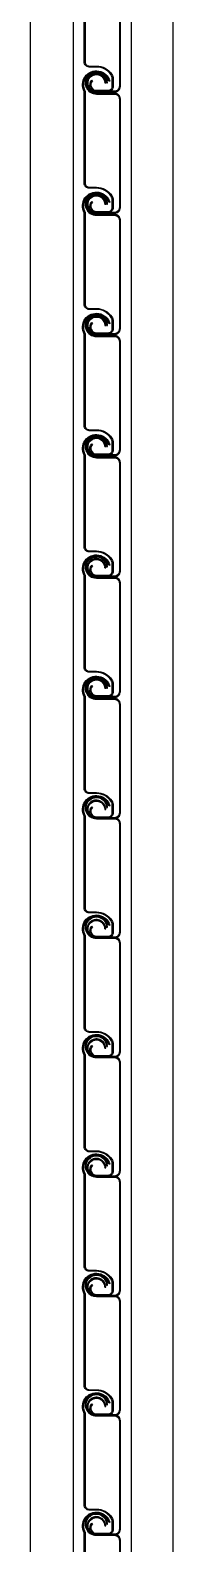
# Model space of a CAD drawing. Header units: millimetres. Extents: x 19868 to 801382, y -4805 to 85279.
# Drawn here: x 579850 to 579936, y 37731 to 38643 of the extents above; entities that cross this region are included whole.
import ezdxf

# ---------------------------------------------------------------- set-up
doc = ezdxf.new("R2010")
doc.units = ezdxf.units.MM
doc.header["$LTSCALE"] = 250
doc.layers.add('A-ETC-8', color=8, linetype='Continuous')

# ---------------------------------------------------------------- blocks, each defined once
blk = doc.blocks.new('C9fc9bb7c')
h = blk.add_hatch()
h.set_pattern_fill('ANSI31', color=256, scale=1.161, angle=-90, style=0)
h.set_pattern_definition([(315, (-1584085.85751, 210425.95102), (0.10261887162, 0.10261887162), [])])
h.paths.add_polyline_path([(710.8, 3581.2), (710.8, 3638.49), (710.8, 3645.63, 0.414214), (707.75, 3648.68), (696.9, 3648.68), (696.9, 3649.27), (707.75, 3649.27, -0.414214), (711.39, 3645.63), (711.39, 3638.49), (711.39, 3581.2)])
h.paths.add_polyline_path([(690.2, 3655.31), (690.79, 3655.31, 0.272094), (693.98, 3650.01), (692.9, 3650.01, -0.234313)])
h.paths.add_polyline_path([(690.2, 3655.31, -0.416993), (696.9, 3662.07), (696.9, 3661.48, 0.41726), (690.79, 3655.31)])
h.paths.add_polyline_path([(696.9, 3661.48), (696.9, 3662.07, -0.414214), (703.59, 3655.38), (703.01, 3655.38, 0.414214)])
h.paths.add_polyline_path([(692.9, 3650.01), (693.98, 3650.01, 0.125086), (696.9, 3649.27), (696.9, 3648.68, -0.161553)])
h.paths.add_polyline_path([(707.75, 3576.7), (696.9, 3576.7), (696.9, 3577.29), (704.06, 3577.29), (707.75, 3577.29, 0.414214), (710.8, 3580.35), (710.8, 3581.2), (711.39, 3581.2), (711.39, 3580.35, -0.414214)])
h.paths.add_polyline_path([(696.9, 3587.36), (696.9, 3587.94, -0.414214), (702.52, 3582.32), (701.93, 3582.32, 0.414214)])
h.paths.add_polyline_path([(691.39, 3581.2, -0.474498), (696.9, 3587.94), (696.9, 3587.36, 0.481821), (691.99, 3581.2)])
h.paths.add_polyline_path([(691.39, 3581.2), (691.99, 3581.2, 0.349691), (696.9, 3577.29), (696.9, 3576.7, -0.356394)])
h = blk.add_hatch()
h.set_pattern_fill('ANSI31', color=256, scale=1.161, angle=-90, style=0)
h.set_pattern_definition([(315, (-1584085.85751, 210352.88852), (0.10261887162, 0.10261887162), [])])
h.paths.add_polyline_path([(710.8, 3508.14), (710.8, 3565.42), (710.8, 3572.56, 0.414214), (707.75, 3575.62), (696.9, 3575.62), (696.9, 3576.2), (707.75, 3576.2, -0.414214), (711.39, 3572.56), (711.39, 3565.42), (711.39, 3508.14)])
h.paths.add_polyline_path([(690.2, 3582.25), (690.79, 3582.25, 0.272094), (693.98, 3576.95), (692.9, 3576.95, -0.234313)])
h.paths.add_polyline_path([(690.2, 3582.25, -0.416993), (696.9, 3589.01), (696.9, 3588.42, 0.41726), (690.79, 3582.25)])
h.paths.add_polyline_path([(696.9, 3588.42), (696.9, 3589.01, -0.414214), (703.59, 3582.31), (703.01, 3582.31, 0.414214)])
h.paths.add_polyline_path([(692.9, 3576.95), (693.98, 3576.95, 0.125086), (696.9, 3576.2), (696.9, 3575.62, -0.161553)])
h.paths.add_polyline_path([(707.75, 3503.64), (696.9, 3503.64), (696.9, 3504.23), (704.06, 3504.23), (707.75, 3504.23, 0.414214), (710.8, 3507.28), (710.8, 3508.14), (711.39, 3508.14), (711.39, 3507.28, -0.414214)])
h.paths.add_polyline_path([(696.9, 3514.3), (696.9, 3514.88, -0.414214), (702.52, 3509.26), (701.93, 3509.26, 0.414214)])
h.paths.add_polyline_path([(691.39, 3508.14, -0.474498), (696.9, 3514.88), (696.9, 3514.3, 0.481821), (691.99, 3508.14)])
h.paths.add_polyline_path([(691.39, 3508.14), (691.99, 3508.14, 0.349691), (696.9, 3504.23), (696.9, 3503.64, -0.356394)])
h = blk.add_hatch()
h.set_pattern_fill('ANSI31', color=256, scale=1.161, angle=-90, style=0)
h.set_pattern_definition([(315, (-1584085.85751, 210279.82602), (0.10261887162, 0.10261887162), [])])
h.paths.add_polyline_path([(710.8, 3435.08), (710.8, 3492.36), (710.8, 3499.5, 0.414214), (707.75, 3502.56), (696.9, 3502.56), (696.9, 3503.14), (707.75, 3503.14, -0.414214), (711.39, 3499.5), (711.39, 3492.36), (711.39, 3435.08)])
h.paths.add_polyline_path([(690.2, 3509.19), (690.79, 3509.19, 0.272094), (693.98, 3503.88), (692.9, 3503.88, -0.234313)])
h.paths.add_polyline_path([(690.2, 3509.19, -0.416993), (696.9, 3515.95), (696.9, 3515.36, 0.41726), (690.79, 3509.19)])
h.paths.add_polyline_path([(696.9, 3515.36), (696.9, 3515.95, -0.414214), (703.59, 3509.25), (703.01, 3509.25, 0.414214)])
h.paths.add_polyline_path([(692.9, 3503.88), (693.98, 3503.88, 0.125086), (696.9, 3503.14), (696.9, 3502.56, -0.161553)])
h.paths.add_polyline_path([(707.75, 3430.58), (696.9, 3430.58), (696.9, 3431.17), (704.06, 3431.17), (707.75, 3431.17, 0.414214), (710.8, 3434.22), (710.8, 3435.08), (711.39, 3435.08), (711.39, 3434.22, -0.414214)])
h.paths.add_polyline_path([(696.9, 3441.23), (696.9, 3441.82, -0.414214), (702.52, 3436.2), (701.93, 3436.2, 0.414214)])
h.paths.add_polyline_path([(691.39, 3435.08, -0.474498), (696.9, 3441.82), (696.9, 3441.23, 0.481821), (691.99, 3435.08)])
h.paths.add_polyline_path([(691.39, 3435.08), (691.99, 3435.08, 0.349691), (696.9, 3431.17), (696.9, 3430.58, -0.356394)])
h = blk.add_hatch()
h.set_pattern_fill('ANSI31', color=256, scale=1.161, angle=-90, style=0)
h.set_pattern_definition([(315, (-1584085.85751, 210206.76352), (0.10261887162, 0.10261887162), [])])
h.paths.add_polyline_path([(710.8, 3362.01), (710.8, 3419.3), (710.8, 3426.44, 0.414214), (707.75, 3429.49), (696.9, 3429.49), (696.9, 3430.08), (707.75, 3430.08, -0.414214), (711.39, 3426.44), (711.39, 3419.3), (711.39, 3362.01)])
h.paths.add_polyline_path([(690.2, 3436.12), (690.79, 3436.12, 0.272094), (693.98, 3430.82), (692.9, 3430.82, -0.234313)])
h.paths.add_polyline_path([(690.2, 3436.12, -0.416993), (696.9, 3442.88), (696.9, 3442.3, 0.41726), (690.79, 3436.12)])
h.paths.add_polyline_path([(696.9, 3442.3), (696.9, 3442.88, -0.414214), (703.59, 3436.19), (703.01, 3436.19, 0.414214)])
h.paths.add_polyline_path([(692.9, 3430.82), (693.98, 3430.82, 0.125086), (696.9, 3430.08), (696.9, 3429.49, -0.161553)])
h.paths.add_polyline_path([(707.75, 3357.52), (696.9, 3357.52), (696.9, 3358.1), (704.06, 3358.1), (707.75, 3358.1, 0.414214), (710.8, 3361.16), (710.8, 3362.01), (711.39, 3362.01), (711.39, 3361.16, -0.414214)])
h.paths.add_polyline_path([(696.9, 3368.17), (696.9, 3368.76, -0.414214), (702.52, 3363.14), (701.93, 3363.14, 0.414214)])
h.paths.add_polyline_path([(691.39, 3362.01, -0.474498), (696.9, 3368.76), (696.9, 3368.17, 0.481821), (691.99, 3362.01)])
h.paths.add_polyline_path([(691.39, 3362.01), (691.99, 3362.01, 0.349691), (696.9, 3358.1), (696.9, 3357.52, -0.356394)])
h = blk.add_hatch()
h.set_pattern_fill('ANSI31', color=256, scale=1.161, angle=-90, style=0)
h.set_pattern_definition([(315, (-1584085.85751, 210133.70102), (0.10261887162, 0.10261887162), [])])
h.paths.add_polyline_path([(710.8, 3288.95), (710.8, 3346.24), (710.8, 3353.38, 0.414214), (707.75, 3356.43), (696.9, 3356.43), (696.9, 3357.02), (707.75, 3357.02, -0.414214), (711.39, 3353.38), (711.39, 3346.24), (711.39, 3288.95)])
h.paths.add_polyline_path([(690.2, 3363.06), (690.79, 3363.06, 0.272094), (693.98, 3357.76), (692.9, 3357.76, -0.234313)])
h.paths.add_polyline_path([(690.2, 3363.06, -0.416993), (696.9, 3369.82), (696.9, 3369.23, 0.41726), (690.79, 3363.06)])
h.paths.add_polyline_path([(696.9, 3369.23), (696.9, 3369.82, -0.414214), (703.59, 3363.13), (703.01, 3363.13, 0.414214)])
h.paths.add_polyline_path([(692.9, 3357.76), (693.98, 3357.76, 0.125086), (696.9, 3357.02), (696.9, 3356.43, -0.161553)])
h.paths.add_polyline_path([(707.75, 3284.45), (696.9, 3284.45), (696.9, 3285.04), (704.06, 3285.04), (707.75, 3285.04, 0.414214), (710.8, 3288.1), (710.8, 3288.95), (711.39, 3288.95), (711.39, 3288.1, -0.414214)])
h.paths.add_polyline_path([(696.9, 3295.11), (696.9, 3295.69, -0.414214), (702.52, 3290.07), (701.93, 3290.07, 0.414214)])
h.paths.add_polyline_path([(691.39, 3288.95, -0.474498), (696.9, 3295.69), (696.9, 3295.11, 0.481821), (691.99, 3288.95)])
h.paths.add_polyline_path([(691.39, 3288.95), (691.99, 3288.95, 0.349691), (696.9, 3285.04), (696.9, 3284.45, -0.356394)])
h = blk.add_hatch()
h.set_pattern_fill('ANSI31', color=256, scale=1.161, angle=-90, style=0)
h.set_pattern_definition([(315, (-1584085.85751, 210061.13852), (0.10261887162, 0.10261887162), [])])
h.paths.add_polyline_path([(710.8, 3216.39), (710.8, 3273.67), (710.8, 3280.81, 0.414214), (707.75, 3283.87), (696.9, 3283.87), (696.9, 3284.45), (707.75, 3284.45, -0.414214), (711.39, 3280.81), (711.39, 3273.67), (711.39, 3216.39)])
h.paths.add_polyline_path([(690.2, 3290.5), (690.79, 3290.5, 0.272094), (693.98, 3285.2), (692.9, 3285.2, -0.234313)])
h.paths.add_polyline_path([(690.2, 3290.5, -0.416993), (696.9, 3297.26), (696.9, 3296.67, 0.41726), (690.79, 3290.5)])
h.paths.add_polyline_path([(696.9, 3296.67), (696.9, 3297.26, -0.414214), (703.59, 3290.56), (703.01, 3290.56, 0.414214)])
h.paths.add_polyline_path([(692.9, 3285.2), (693.98, 3285.2, 0.125086), (696.9, 3284.45), (696.9, 3283.87, -0.161553)])
h.paths.add_polyline_path([(707.75, 3211.89), (696.9, 3211.89), (696.9, 3212.48), (704.06, 3212.48), (707.75, 3212.48, 0.414214), (710.8, 3215.53), (710.8, 3216.39), (711.39, 3216.39), (711.39, 3215.53, -0.414214)])
h.paths.add_polyline_path([(696.9, 3222.55), (696.9, 3223.13, -0.414214), (702.52, 3217.51), (701.93, 3217.51, 0.414214)])
h.paths.add_polyline_path([(691.39, 3216.39, -0.474498), (696.9, 3223.13), (696.9, 3222.55, 0.481821), (691.99, 3216.39)])
h.paths.add_polyline_path([(691.39, 3216.39), (691.99, 3216.39, 0.349691), (696.9, 3212.48), (696.9, 3211.89, -0.356394)])
h = blk.add_hatch()
h.set_pattern_fill('ANSI31', color=256, scale=1.161, angle=-90, style=0)
h.set_pattern_definition([(315, (-1584085.85751, 209988.07602), (0.10261887162, 0.10261887162), [])])
h.paths.add_polyline_path([(710.8, 3143.33), (710.8, 3200.61), (710.8, 3207.75, 0.414214), (707.75, 3210.81), (696.9, 3210.81), (696.9, 3211.39), (707.75, 3211.39, -0.414214), (711.39, 3207.75), (711.39, 3200.61), (711.39, 3143.33)])
h.paths.add_polyline_path([(690.2, 3217.44), (690.79, 3217.44, 0.272094), (693.98, 3212.13), (692.9, 3212.13, -0.234313)])
h.paths.add_polyline_path([(690.2, 3217.44, -0.416993), (696.9, 3224.2), (696.9, 3223.61, 0.41726), (690.79, 3217.44)])
h.paths.add_polyline_path([(696.9, 3223.61), (696.9, 3224.2, -0.414214), (703.59, 3217.5), (703.01, 3217.5, 0.414214)])
h.paths.add_polyline_path([(692.9, 3212.13), (693.98, 3212.13, 0.125086), (696.9, 3211.39), (696.9, 3210.81, -0.161553)])
h.paths.add_polyline_path([(707.75, 3138.83), (696.9, 3138.83), (696.9, 3139.42), (704.06, 3139.42), (707.75, 3139.42, 0.414214), (710.8, 3142.47), (710.8, 3143.33), (711.39, 3143.33), (711.39, 3142.47, -0.414214)])
h.paths.add_polyline_path([(696.9, 3149.48), (696.9, 3150.07, -0.414214), (702.52, 3144.45), (701.93, 3144.45, 0.414214)])
h.paths.add_polyline_path([(691.39, 3143.33, -0.474498), (696.9, 3150.07), (696.9, 3149.48, 0.481821), (691.99, 3143.33)])
h.paths.add_polyline_path([(691.39, 3143.33), (691.99, 3143.33, 0.349691), (696.9, 3139.42), (696.9, 3138.83, -0.356394)])
h = blk.add_hatch()
h.set_pattern_fill('ANSI31', color=256, scale=1.161, angle=-90, style=0)
h.set_pattern_definition([(315, (-1584085.85751, 209916.09995), (0.10261887162, 0.10261887162), [])])
h.paths.add_polyline_path([(710.8, 3071.35), (710.8, 3128.64), (710.8, 3135.78, 0.414214), (707.75, 3138.83), (696.9, 3138.83), (696.9, 3139.42), (707.75, 3139.42, -0.414214), (711.39, 3135.78), (711.39, 3128.64), (711.39, 3071.35)])
h.paths.add_polyline_path([(690.2, 3145.46), (690.79, 3145.46, 0.272094), (693.98, 3140.16), (692.9, 3140.16, -0.234313)])
h.paths.add_polyline_path([(690.2, 3145.46, -0.416993), (696.9, 3152.22), (696.9, 3151.63, 0.41726), (690.79, 3145.46)])
h.paths.add_polyline_path([(696.9, 3151.63), (696.9, 3152.22, -0.414214), (703.59, 3145.52), (703.01, 3145.52, 0.414214)])
h.paths.add_polyline_path([(692.9, 3140.16), (693.98, 3140.16, 0.125086), (696.9, 3139.42), (696.9, 3138.83, -0.161553)])
h.paths.add_polyline_path([(707.75, 3066.85), (696.9, 3066.85), (696.9, 3067.44), (704.06, 3067.44), (707.75, 3067.44, 0.414214), (710.8, 3070.49), (710.8, 3071.35), (711.39, 3071.35), (711.39, 3070.49, -0.414214)])
h.paths.add_polyline_path([(696.9, 3077.51), (696.9, 3078.09, -0.414214), (702.52, 3072.47), (701.93, 3072.47, 0.414214)])
h.paths.add_polyline_path([(691.39, 3071.35, -0.474498), (696.9, 3078.09), (696.9, 3077.51, 0.481821), (691.99, 3071.35)])
h.paths.add_polyline_path([(691.39, 3071.35), (691.99, 3071.35, 0.349691), (696.9, 3067.44), (696.9, 3066.85, -0.356394)])
h = blk.add_hatch()
h.set_pattern_fill('ANSI31', color=256, scale=1.161, angle=-90, style=0)
h.set_pattern_definition([(315, (-1584085.85751, 209844.12388), (0.10261887162, 0.10261887162), [])])
h.paths.add_polyline_path([(710.8, 2999.37), (710.8, 3056.66), (710.8, 3063.8, 0.414214), (707.75, 3066.85), (696.9, 3066.85), (696.9, 3067.44), (707.75, 3067.44, -0.414214), (711.39, 3063.8), (711.39, 3056.66), (711.39, 2999.37)])
h.paths.add_polyline_path([(690.2, 3073.49), (690.79, 3073.49, 0.272094), (693.98, 3068.18), (692.9, 3068.18, -0.234313)])
h.paths.add_polyline_path([(690.2, 3073.49, -0.416993), (696.9, 3080.24), (696.9, 3079.66, 0.41726), (690.79, 3073.49)])
h.paths.add_polyline_path([(696.9, 3079.66), (696.9, 3080.24, -0.414214), (703.59, 3073.55), (703.01, 3073.55, 0.414214)])
h.paths.add_polyline_path([(692.9, 3068.18), (693.98, 3068.18, 0.125086), (696.9, 3067.44), (696.9, 3066.85, -0.161553)])
h.paths.add_polyline_path([(707.75, 2994.88), (696.9, 2994.88), (696.9, 2995.46), (704.06, 2995.46), (707.75, 2995.46, 0.414214), (710.8, 2998.52), (710.8, 2999.37), (711.39, 2999.37), (711.39, 2998.52, -0.414214)])
h.paths.add_polyline_path([(696.9, 3005.53), (696.9, 3006.12, -0.414214), (702.52, 3000.5), (701.93, 3000.5, 0.414214)])
h.paths.add_polyline_path([(691.39, 2999.37, -0.474498), (696.9, 3006.12), (696.9, 3005.53, 0.481821), (691.99, 2999.37)])
h.paths.add_polyline_path([(691.39, 2999.37), (691.99, 2999.37, 0.349691), (696.9, 2995.46), (696.9, 2994.88, -0.356394)])
h = blk.add_hatch()
h.set_pattern_fill('ANSI31', color=256, scale=1.161, angle=-90, style=0)
h.set_pattern_definition([(315, (-1584085.85751, 209772.14781), (0.10261887162, 0.10261887162), [])])
h.paths.add_polyline_path([(710.8, 2927.4), (710.8, 2984.68), (710.8, 2991.82, 0.414214), (707.75, 2994.88), (696.9, 2994.88), (696.9, 2995.46), (707.75, 2995.46, -0.414214), (711.39, 2991.82), (711.39, 2984.68), (711.39, 2927.4)])
h.paths.add_polyline_path([(690.2, 3001.51), (690.79, 3001.51, 0.272094), (693.98, 2996.21), (692.9, 2996.21, -0.234313)])
h.paths.add_polyline_path([(690.2, 3001.51, -0.416993), (696.9, 3008.27), (696.9, 3007.68, 0.41726), (690.79, 3001.51)])
h.paths.add_polyline_path([(696.9, 3007.68), (696.9, 3008.27, -0.414214), (703.59, 3001.57), (703.01, 3001.57, 0.414214)])
h.paths.add_polyline_path([(692.9, 2996.21), (693.98, 2996.21, 0.125086), (696.9, 2995.46), (696.9, 2994.88, -0.161553)])
h.paths.add_polyline_path([(707.75, 2922.9), (696.9, 2922.9), (696.9, 2923.49), (704.06, 2923.49), (707.75, 2923.49, 0.414214), (710.8, 2926.54), (710.8, 2927.4), (711.39, 2927.4), (711.39, 2926.54, -0.414214)])
h.paths.add_polyline_path([(696.9, 2933.55), (696.9, 2934.14, -0.414214), (702.52, 2928.52), (701.93, 2928.52, 0.414214)])
h.paths.add_polyline_path([(691.39, 2927.4, -0.474498), (696.9, 2934.14), (696.9, 2933.55, 0.481821), (691.99, 2927.4)])
h.paths.add_polyline_path([(691.39, 2927.4), (691.99, 2927.4, 0.349691), (696.9, 2923.49), (696.9, 2922.9, -0.356394)])
h = blk.add_hatch()
h.set_pattern_fill('ANSI31', color=256, scale=1.161, angle=-90, style=0)
h.set_pattern_definition([(315, (-1584085.85751, 209700.17174), (0.10261887162, 0.10261887162), [])])
h.paths.add_polyline_path([(710.8, 2855.42), (710.8, 2912.71), (710.8, 2919.85, 0.414214), (707.75, 2922.9), (696.9, 2922.9), (696.9, 2923.49), (707.75, 2923.49, -0.414214), (711.39, 2919.85), (711.39, 2912.71), (711.39, 2855.42)])
h.paths.add_polyline_path([(690.2, 2929.53), (690.79, 2929.53, 0.272094), (693.98, 2924.23), (692.9, 2924.23, -0.234313)])
h.paths.add_polyline_path([(690.2, 2929.53, -0.416993), (696.9, 2936.29), (696.9, 2935.7, 0.41726), (690.79, 2929.53)])
h.paths.add_polyline_path([(696.9, 2935.7), (696.9, 2936.29, -0.414214), (703.59, 2929.6), (703.01, 2929.6, 0.414214)])
h.paths.add_polyline_path([(692.9, 2924.23), (693.98, 2924.23, 0.125086), (696.9, 2923.49), (696.9, 2922.9, -0.161553)])
h.paths.add_polyline_path([(707.75, 2850.93), (696.9, 2850.93), (696.9, 2851.51), (704.06, 2851.51), (707.75, 2851.51, 0.414214), (710.8, 2854.57), (710.8, 2855.42), (711.39, 2855.42), (711.39, 2854.57, -0.414214)])
h.paths.add_polyline_path([(696.9, 2861.58), (696.9, 2862.17, -0.414214), (702.52, 2856.55), (701.93, 2856.55, 0.414214)])
h.paths.add_polyline_path([(691.39, 2855.42, -0.474498), (696.9, 2862.17), (696.9, 2861.58, 0.481821), (691.99, 2855.42)])
h.paths.add_polyline_path([(691.39, 2855.42), (691.99, 2855.42, 0.349691), (696.9, 2851.51), (696.9, 2850.93, -0.356394)])
h = blk.add_hatch()
h.set_pattern_fill('ANSI31', color=256, scale=1.161, angle=-90, style=0)
h.set_pattern_definition([(315, (-1584085.85751, 209628.19567), (0.10261887162, 0.10261887162), [])])
h.paths.add_polyline_path([(710.8, 2783.45), (710.8, 2840.73), (710.8, 2847.87, 0.414214), (707.75, 2850.93), (696.9, 2850.93), (696.9, 2851.51), (707.75, 2851.51, -0.414214), (711.39, 2847.87), (711.39, 2840.73), (711.39, 2783.45)])
h.paths.add_polyline_path([(690.2, 2857.56), (690.79, 2857.56, 0.272094), (693.98, 2852.25), (692.9, 2852.25, -0.234313)])
h.paths.add_polyline_path([(690.2, 2857.56, -0.416993), (696.9, 2864.32), (696.9, 2863.73, 0.41726), (690.79, 2857.56)])
h.paths.add_polyline_path([(696.9, 2863.73), (696.9, 2864.32, -0.414214), (703.59, 2857.62), (703.01, 2857.62, 0.414214)])
h.paths.add_polyline_path([(692.9, 2852.25), (693.98, 2852.25, 0.125086), (696.9, 2851.51), (696.9, 2850.93, -0.161553)])
h.paths.add_polyline_path([(707.75, 2778.95), (696.9, 2778.95), (696.9, 2779.54), (704.06, 2779.54), (707.75, 2779.54, 0.414214), (710.8, 2782.59), (710.8, 2783.45), (711.39, 2783.45), (711.39, 2782.59, -0.414214)])
h.paths.add_polyline_path([(696.9, 2789.6), (696.9, 2790.19, -0.414214), (702.52, 2784.57), (701.93, 2784.57, 0.414214)])
h.paths.add_polyline_path([(691.39, 2783.45, -0.474498), (696.9, 2790.19), (696.9, 2789.6, 0.481821), (691.99, 2783.45)])
h.paths.add_polyline_path([(691.39, 2783.45), (691.99, 2783.45, 0.349691), (696.9, 2779.54), (696.9, 2778.95, -0.356394)])
h = blk.add_hatch()
h.set_pattern_fill('ANSI31', color=256, scale=1.161, angle=-90, style=0)
h.set_pattern_definition([(315, (-1584085.85751, 209556.2196), (0.10261887162, 0.10261887162), [])])
h.paths.add_polyline_path([(710.8, 2711.47), (710.8, 2768.76), (710.8, 2775.89, 0.414214), (707.75, 2778.95), (696.9, 2778.95), (696.9, 2779.54), (707.75, 2779.54, -0.414214), (711.39, 2775.89), (711.39, 2768.76), (711.39, 2711.47)])
h.paths.add_polyline_path([(690.2, 2785.58), (690.79, 2785.58, 0.272094), (693.98, 2780.28), (692.9, 2780.28, -0.234313)])
h.paths.add_polyline_path([(690.2, 2785.58, -0.416993), (696.9, 2792.34), (696.9, 2791.75, 0.41726), (690.79, 2785.58)])
h.paths.add_polyline_path([(696.9, 2791.75), (696.9, 2792.34, -0.414214), (703.59, 2785.64), (703.01, 2785.64, 0.414214)])
h.paths.add_polyline_path([(692.9, 2780.28), (693.98, 2780.28, 0.125086), (696.9, 2779.54), (696.9, 2778.95, -0.161553)])
h.paths.add_polyline_path([(707.75, 2706.97), (696.9, 2706.97), (696.9, 2707.56), (704.06, 2707.56), (707.75, 2707.56, 0.414214), (710.8, 2710.61), (710.8, 2711.47), (711.39, 2711.47), (711.39, 2710.61, -0.414214)])
h.paths.add_polyline_path([(696.9, 2717.63), (696.9, 2718.21, -0.414214), (702.52, 2712.59), (701.93, 2712.59, 0.414214)])
h.paths.add_polyline_path([(691.39, 2711.47, -0.474498), (696.9, 2718.21), (696.9, 2717.63, 0.481821), (691.99, 2711.47)])
h.paths.add_polyline_path([(691.39, 2711.47), (691.99, 2711.47, 0.349691), (696.9, 2707.56), (696.9, 2706.97, -0.356394)])
h = blk.add_hatch()
h.set_pattern_fill('ANSI31', color=256, scale=1.161, angle=-90, style=0)
h.set_pattern_definition([(315, (-1584085.85751, 209484.24353), (0.10261887162, 0.10261887162), [])])
h.paths.add_polyline_path([(710.8, 2639.49), (710.8, 2696.78), (710.8, 2703.92, 0.414214), (707.75, 2706.97), (696.9, 2706.97), (696.9, 2707.56), (707.75, 2707.56, -0.414214), (711.39, 2703.92), (711.39, 2696.78), (711.39, 2639.49)])
h.paths.add_polyline_path([(690.2, 2713.6), (690.79, 2713.6, 0.272094), (693.98, 2708.3), (692.9, 2708.3, -0.234313)])
h.paths.add_polyline_path([(690.2, 2713.6, -0.416993), (696.9, 2720.36), (696.9, 2719.78, 0.41726), (690.79, 2713.6)])
h.paths.add_polyline_path([(696.9, 2719.78), (696.9, 2720.36, -0.414214), (703.59, 2713.67), (703.01, 2713.67, 0.414214)])
h.paths.add_polyline_path([(692.9, 2708.3), (693.98, 2708.3, 0.125086), (696.9, 2707.56), (696.9, 2706.97, -0.161553)])
h.paths.add_polyline_path([(707.75, 2635), (696.9, 2635), (696.9, 2635.58), (704.06, 2635.58), (707.75, 2635.58, 0.414214), (710.8, 2638.64), (710.8, 2639.49), (711.39, 2639.49), (711.39, 2638.64, -0.414214)])
h.paths.add_polyline_path([(696.9, 2645.65), (696.9, 2646.24, -0.414214), (702.52, 2640.62), (701.93, 2640.62, 0.414214)])
h.paths.add_polyline_path([(691.39, 2639.49, -0.474498), (696.9, 2646.24), (696.9, 2645.65, 0.481821), (691.99, 2639.49)])
h.paths.add_polyline_path([(691.39, 2639.49), (691.99, 2639.49, 0.349691), (696.9, 2635.58), (696.9, 2635, -0.356394)])
for p, q in [((657, 6080.32), (657, 0)), ((683, 6083.07), (683, 0)), ((718, 6083.07), (718, 0)), ((743, 6080.32), (743, 0)), ((696.9, 3576.2), (696.9, 3576.7)), ((696.9, 3503.14), (696.9, 3503.64)), ((696.9, 3430.08), (696.9, 3430.58)), ((696.9, 3357.02), (696.9, 3357.52)), ((696.9, 3284.45), (696.9, 3284.95)), ((696.9, 3284.95), (704.27, 3284.95)), ((696.9, 3211.39), (696.9, 3211.89)), ((696.9, 3139.42), (696.9, 3139.92)), ((696.9, 3139.92), (704.27, 3139.92)), ((696.9, 3067.44), (696.9, 3067.94)), ((696.9, 3067.94), (704.27, 3067.94)), ((696.9, 2995.46), (696.9, 2995.96)), ((696.9, 2995.96), (704.27, 2995.96)), ((696.9, 2923.49), (696.9, 2923.99)), ((696.9, 2923.99), (704.27, 2923.99)), ((696.9, 2851.51), (696.9, 2852.01)), ((696.9, 2852.01), (704.27, 2852.01)), ((696.9, 2779.54), (696.9, 2780.04)), ((696.9, 2780.04), (704.27, 2780.04)), ((696.9, 2707.56), (696.9, 2708.06)), ((696.9, 2708.06), (704.27, 2708.06))]:
    blk.add_line(p, q)
for points in [[(690.15, 3638.49), (690.15, 3594.96, 0.414214), (692.62, 3592.49), (696.9, 3592.49, -0.251984), (706.32, 3587.42, -0.146897), (707.11, 3584.78), (707.11, 3580.35, -0.414214), (704.06, 3577.29), (696.9, 3577.29, -0.668179), (694.13, 3583.96), (694.55, 3583.55, 0.668179), (696.9, 3577.88), (704.06, 3577.88, 0.414214), (706.53, 3580.35), (706.53, 3584.78, 0.146897), (705.83, 3587.1, 0.251984), (696.9, 3591.9), (692.62, 3591.9, -0.414214), (689.57, 3594.96), (689.57, 3638.49)], [(710.8, 3638.49), (710.8, 3580.35, -0.414214), (707.75, 3577.29), (696.9, 3577.29, -2.414214), (701.93, 3582.32), (702.52, 3582.32, 2.414214), (696.9, 3576.7), (707.75, 3576.7, 0.414214), (711.39, 3580.35), (711.39, 3638.49)], [(689.57, 3565.42), (689.57, 3577.08, -1.129258), (705, 3583.42), (704.44, 3583.27, 1.140281), (690.15, 3577.23), (690.15, 3565.42)], [(711.39, 3565.42), (711.39, 3572.56, 0.414214), (707.75, 3576.2), (696.9, 3576.2, -2.414214), (703.01, 3582.31), (703.59, 3582.31, 2.414214), (696.9, 3575.62), (707.75, 3575.62, -0.414214), (710.8, 3572.56), (710.8, 3565.42)], [(690.15, 3565.42), (690.15, 3521.89, 0.414214), (692.62, 3519.43), (696.9, 3519.43, -0.251984), (706.32, 3514.36, -0.146897), (707.11, 3511.72), (707.11, 3507.28, -0.414214), (704.06, 3504.23), (696.9, 3504.23, -0.668179), (694.13, 3510.9), (694.55, 3510.49, 0.668179), (696.9, 3504.81), (704.06, 3504.81, 0.414214), (706.53, 3507.28), (706.53, 3511.72, 0.146897), (705.83, 3514.03, 0.251984), (696.9, 3518.84), (692.62, 3518.84, -0.414214), (689.57, 3521.89), (689.57, 3565.42)], [(710.8, 3565.42), (710.8, 3507.28, -0.414214), (707.75, 3504.23), (696.9, 3504.23, -2.414214), (701.93, 3509.26), (702.52, 3509.26, 2.414214), (696.9, 3503.64), (707.75, 3503.64, 0.414214), (711.39, 3507.28), (711.39, 3565.42)], [(689.57, 3492.36), (689.57, 3504.01, -1.129258), (705, 3510.36), (704.44, 3510.2, 1.140281), (690.15, 3504.17), (690.15, 3492.36)], [(711.39, 3492.36), (711.39, 3499.5, 0.414214), (707.75, 3503.14), (696.9, 3503.14, -2.414214), (703.01, 3509.25), (703.59, 3509.25, 2.414214), (696.9, 3502.56), (707.75, 3502.56, -0.414214), (710.8, 3499.5), (710.8, 3492.36)], [(690.15, 3492.36), (690.15, 3448.83, 0.414214), (692.62, 3446.36), (696.9, 3446.36, -0.251984), (706.32, 3441.29, -0.146897), (707.11, 3438.66), (707.11, 3434.22, -0.414214), (704.06, 3431.17), (696.9, 3431.17, -0.668179), (694.13, 3437.84), (694.55, 3437.43, 0.668179), (696.9, 3431.75), (704.06, 3431.75, 0.414214), (706.53, 3434.22), (706.53, 3438.66, 0.146897), (705.83, 3440.97, 0.251984), (696.9, 3445.78), (692.62, 3445.78, -0.414214), (689.57, 3448.83), (689.57, 3492.36)], [(710.8, 3492.36), (710.8, 3434.22, -0.414214), (707.75, 3431.17), (696.9, 3431.17, -2.414214), (701.93, 3436.2), (702.52, 3436.2, 2.414214), (696.9, 3430.58), (707.75, 3430.58, 0.414214), (711.39, 3434.22), (711.39, 3492.36)], [(689.57, 3419.3), (689.57, 3430.95, -1.129258), (705, 3437.3), (704.44, 3437.14, 1.140281), (690.15, 3431.11), (690.15, 3419.3)], [(711.39, 3419.3), (711.39, 3426.44, 0.414214), (707.75, 3430.08), (696.9, 3430.08, -2.414214), (703.01, 3436.19), (703.59, 3436.19, 2.414214), (696.9, 3429.49), (707.75, 3429.49, -0.414214), (710.8, 3426.44), (710.8, 3419.3)], [(690.15, 3419.3), (690.15, 3375.77, 0.414214), (692.62, 3373.3), (696.9, 3373.3, -0.251984), (706.32, 3368.23, -0.146897), (707.11, 3365.59), (707.11, 3361.16, -0.414214), (704.06, 3358.1), (696.9, 3358.1, -0.668179), (694.13, 3364.78), (694.55, 3364.36, 0.668179), (696.9, 3358.69), (704.06, 3358.69, 0.414214), (706.53, 3361.16), (706.53, 3365.59, 0.146897), (705.83, 3367.91, 0.251984), (696.9, 3372.72), (692.62, 3372.72, -0.414214), (689.57, 3375.77), (689.57, 3419.3)], [(710.8, 3419.3), (710.8, 3361.16, -0.414214), (707.75, 3358.1), (696.9, 3358.1, -2.414214), (701.93, 3363.14), (702.52, 3363.14, 2.414214), (696.9, 3357.52), (707.75, 3357.52, 0.414214), (711.39, 3361.16), (711.39, 3419.3)], [(689.57, 3346.24), (689.57, 3357.89, -1.129258), (705, 3364.23), (704.44, 3364.08, 1.140281), (690.15, 3358.04), (690.15, 3346.24)], [(711.39, 3346.24), (711.39, 3353.38, 0.414214), (707.75, 3357.02), (696.9, 3357.02, -2.414214), (703.01, 3363.13), (703.59, 3363.13, 2.414214), (696.9, 3356.43), (707.75, 3356.43, -0.414214), (710.8, 3353.38), (710.8, 3346.24)], [(690.15, 3346.24), (690.15, 3302.71, 0.414214), (692.62, 3300.24), (696.9, 3300.24, -0.251984), (706.32, 3295.17, -0.146897), (707.11, 3292.53), (707.11, 3288.1, -0.414214), (704.06, 3285.04), (696.9, 3285.04, -0.668179), (694.13, 3291.71), (694.55, 3291.3, 0.668179), (696.9, 3285.63), (704.06, 3285.63, 0.414214), (706.53, 3288.1), (706.53, 3292.53, 0.146897), (705.83, 3294.85, 0.251984), (696.9, 3299.65), (692.62, 3299.65, -0.414214), (689.57, 3302.71), (689.57, 3346.24)], [(710.8, 3346.24), (710.8, 3288.1, -0.414214), (707.75, 3285.04), (696.9, 3285.04, -2.414214), (701.93, 3290.07), (702.52, 3290.07, 2.414214), (696.9, 3284.45), (707.75, 3284.45, 0.414214), (711.39, 3288.1), (711.39, 3346.24)], [(689.57, 3273.67), (689.57, 3285.33, -1.129258), (705, 3291.67), (704.44, 3291.52, 1.140281), (690.15, 3285.48), (690.15, 3273.67)], [(711.39, 3273.67), (711.39, 3280.81, 0.414214), (707.75, 3284.45), (696.9, 3284.45, -2.414214), (703.01, 3290.56), (703.59, 3290.56, 2.414214), (696.9, 3283.87), (707.75, 3283.87, -0.414214), (710.8, 3280.81), (710.8, 3273.67)], [(690.15, 3273.67), (690.15, 3230.14, 0.414214), (692.62, 3227.68), (696.9, 3227.68, -0.251984), (706.32, 3222.61, -0.146897), (707.11, 3219.97), (707.11, 3215.53, -0.414214), (704.06, 3212.48), (696.9, 3212.48, -0.668179), (694.13, 3219.15), (694.55, 3218.74, 0.668179), (696.9, 3213.06), (704.06, 3213.06, 0.414214), (706.53, 3215.53), (706.53, 3219.97, 0.146897), (705.83, 3222.28, 0.251984), (696.9, 3227.09), (692.62, 3227.09, -0.414214), (689.57, 3230.14), (689.57, 3273.67)], [(710.8, 3273.67), (710.8, 3215.53, -0.414214), (707.75, 3212.48), (696.9, 3212.48, -2.414214), (701.93, 3217.51), (702.52, 3217.51, 2.414214), (696.9, 3211.89), (707.75, 3211.89, 0.414214), (711.39, 3215.53), (711.39, 3273.67)], [(689.57, 3200.61), (689.57, 3212.26, -1.129258), (705, 3218.61), (704.44, 3218.45, 1.140281), (690.15, 3212.42), (690.15, 3200.61)], [(711.39, 3200.61), (711.39, 3207.75, 0.414214), (707.75, 3211.39), (696.9, 3211.39, -2.414214), (703.01, 3217.5), (703.59, 3217.5, 2.414214), (696.9, 3210.81), (707.75, 3210.81, -0.414214), (710.8, 3207.75), (710.8, 3200.61)], [(690.15, 3200.61), (690.15, 3157.08, 0.414214), (692.62, 3154.61), (696.9, 3154.61, -0.251984), (706.32, 3149.54, -0.146897), (707.11, 3146.91), (707.11, 3142.47, -0.414214), (704.06, 3139.42), (696.9, 3139.42, -0.668179), (694.13, 3146.09), (694.55, 3145.68, 0.668179), (696.9, 3140), (704.06, 3140, 0.414214), (706.53, 3142.47), (706.53, 3146.91, 0.146897), (705.83, 3149.22, 0.251984), (696.9, 3154.03), (692.62, 3154.03, -0.414214), (689.57, 3157.08), (689.57, 3200.61)], [(710.8, 3200.61), (710.8, 3142.47, -0.414214), (707.75, 3139.42), (696.9, 3139.42, -2.414214), (701.93, 3144.45), (702.52, 3144.45, 2.414214), (696.9, 3138.83), (707.75, 3138.83, 0.414214), (711.39, 3142.47), (711.39, 3200.61)], [(689.57, 3128.64), (689.57, 3140.29, -1.129258), (705, 3146.63), (704.44, 3146.48, 1.140281), (690.15, 3140.44), (690.15, 3128.64)], [(711.39, 3128.64), (711.39, 3135.78, 0.414214), (707.75, 3139.42), (696.9, 3139.42, -2.414214), (703.01, 3145.52), (703.59, 3145.52, 2.414214), (696.9, 3138.83), (707.75, 3138.83, -0.414214), (710.8, 3135.78), (710.8, 3128.64)], [(690.15, 3128.64), (690.15, 3085.11, 0.414214), (692.62, 3082.64), (696.9, 3082.64, -0.251984), (706.32, 3077.57, -0.146897), (707.11, 3074.93), (707.11, 3070.49, -0.414214), (704.06, 3067.44), (696.9, 3067.44, -0.668179), (694.13, 3074.11), (694.55, 3073.7, 0.668179), (696.9, 3068.03), (704.06, 3068.03, 0.414214), (706.53, 3070.49), (706.53, 3074.93, 0.146897), (705.83, 3077.25, 0.251984), (696.9, 3082.05), (692.62, 3082.05, -0.414214), (689.57, 3085.11), (689.57, 3128.64)], [(710.8, 3128.64), (710.8, 3070.49, -0.414214), (707.75, 3067.44), (696.9, 3067.44, -2.414214), (701.93, 3072.47), (702.52, 3072.47, 2.414214), (696.9, 3066.85), (707.75, 3066.85, 0.414214), (711.39, 3070.49), (711.39, 3128.64)], [(689.57, 3056.66), (689.57, 3068.31, -1.129258), (705, 3074.66), (704.44, 3074.5, 1.140281), (690.15, 3068.47), (690.15, 3056.66)], [(711.39, 3056.66), (711.39, 3063.8, 0.414214), (707.75, 3067.44), (696.9, 3067.44, -2.414214), (703.01, 3073.55), (703.59, 3073.55, 2.414214), (696.9, 3066.85), (707.75, 3066.85, -0.414214), (710.8, 3063.8), (710.8, 3056.66)], [(690.15, 3056.66), (690.15, 3013.13, 0.414214), (692.62, 3010.66), (696.9, 3010.66, -0.251984), (706.32, 3005.59, -0.146897), (707.11, 3002.95), (707.11, 2998.52, -0.414214), (704.06, 2995.46), (696.9, 2995.46, -0.668179), (694.13, 3002.14), (694.55, 3001.72, 0.668179), (696.9, 2996.05), (704.06, 2996.05, 0.414214), (706.53, 2998.52), (706.53, 3002.95, 0.146897), (705.83, 3005.27, 0.251984), (696.9, 3010.08), (692.62, 3010.08, -0.414214), (689.57, 3013.13), (689.57, 3056.66)], [(710.8, 3056.66), (710.8, 2998.52, -0.414214), (707.75, 2995.46), (696.9, 2995.46, -2.414214), (701.93, 3000.5), (702.52, 3000.5, 2.414214), (696.9, 2994.88), (707.75, 2994.88, 0.414214), (711.39, 2998.52), (711.39, 3056.66)], [(689.57, 2984.68), (689.57, 2996.34, -1.129258), (705, 3002.68), (704.44, 3002.53, 1.140281), (690.15, 2996.49), (690.15, 2984.68)], [(711.39, 2984.68), (711.39, 2991.82, 0.414214), (707.75, 2995.46), (696.9, 2995.46, -2.414214), (703.01, 3001.57), (703.59, 3001.57, 2.414214), (696.9, 2994.88), (707.75, 2994.88, -0.414214), (710.8, 2991.82), (710.8, 2984.68)], [(690.15, 2984.68), (690.15, 2941.15, 0.414214), (692.62, 2938.69), (696.9, 2938.69, -0.251984), (706.32, 2933.62, -0.146897), (707.11, 2930.98), (707.11, 2926.54, -0.414214), (704.06, 2923.49), (696.9, 2923.49, -0.668179), (694.13, 2930.16), (694.55, 2929.75, 0.668179), (696.9, 2924.07), (704.06, 2924.07, 0.414214), (706.53, 2926.54), (706.53, 2930.98, 0.146897), (705.83, 2933.29, 0.251984), (696.9, 2938.1), (692.62, 2938.1, -0.414214), (689.57, 2941.15), (689.57, 2984.68)], [(710.8, 2984.68), (710.8, 2926.54, -0.414214), (707.75, 2923.49), (696.9, 2923.49, -2.414214), (701.93, 2928.52), (702.52, 2928.52, 2.414214), (696.9, 2922.9), (707.75, 2922.9, 0.414214), (711.39, 2926.54), (711.39, 2984.68)], [(689.57, 2912.71), (689.57, 2924.36, -1.129258), (705, 2930.7), (704.44, 2930.55, 1.140281), (690.15, 2924.52), (690.15, 2912.71)], [(711.39, 2912.71), (711.39, 2919.85, 0.414214), (707.75, 2923.49), (696.9, 2923.49, -2.414214), (703.01, 2929.6), (703.59, 2929.6, 2.414214), (696.9, 2922.9), (707.75, 2922.9, -0.414214), (710.8, 2919.85), (710.8, 2912.71)], [(690.15, 2912.71), (690.15, 2869.18, 0.414214), (692.62, 2866.71), (696.9, 2866.71, -0.251984), (706.32, 2861.64, -0.146897), (707.11, 2859), (707.11, 2854.57, -0.414214), (704.06, 2851.51), (696.9, 2851.51, -0.668179), (694.13, 2858.19), (694.55, 2857.77, 0.668179), (696.9, 2852.1), (704.06, 2852.1, 0.414214), (706.53, 2854.57), (706.53, 2859, 0.146897), (705.83, 2861.32, 0.251984), (696.9, 2866.12), (692.62, 2866.12, -0.414214), (689.57, 2869.18), (689.57, 2912.71)], [(710.8, 2912.71), (710.8, 2854.57, -0.414214), (707.75, 2851.51), (696.9, 2851.51, -2.414214), (701.93, 2856.55), (702.52, 2856.55, 2.414214), (696.9, 2850.93), (707.75, 2850.93, 0.414214), (711.39, 2854.57), (711.39, 2912.71)], [(689.57, 2840.73), (689.57, 2852.38, -1.129258), (705, 2858.73), (704.44, 2858.57, 1.140281), (690.15, 2852.54), (690.15, 2840.73)], [(711.39, 2840.73), (711.39, 2847.87, 0.414214), (707.75, 2851.51), (696.9, 2851.51, -2.414214), (703.01, 2857.62), (703.59, 2857.62, 2.414214), (696.9, 2850.93), (707.75, 2850.93, -0.414214), (710.8, 2847.87), (710.8, 2840.73)], [(690.15, 2840.73), (690.15, 2797.2, 0.414214), (692.62, 2794.73), (696.9, 2794.73, -0.251984), (706.32, 2789.66, -0.146897), (707.11, 2787.03), (707.11, 2782.59, -0.414214), (704.06, 2779.54), (696.9, 2779.54, -0.668179), (694.13, 2786.21), (694.55, 2785.79, 0.668179), (696.9, 2780.12), (704.06, 2780.12, 0.414214), (706.53, 2782.59), (706.53, 2787.03, 0.146897), (705.83, 2789.34, 0.251984), (696.9, 2794.15), (692.62, 2794.15, -0.414214), (689.57, 2797.2), (689.57, 2840.73)], [(710.8, 2840.73), (710.8, 2782.59, -0.414214), (707.75, 2779.54), (696.9, 2779.54, -2.414214), (701.93, 2784.57), (702.52, 2784.57, 2.414214), (696.9, 2778.95), (707.75, 2778.95, 0.414214), (711.39, 2782.59), (711.39, 2840.73)], [(689.57, 2768.76), (689.57, 2780.41, -1.129258), (705, 2786.75), (704.44, 2786.6, 1.140281), (690.15, 2780.56), (690.15, 2768.76)], [(711.39, 2768.76), (711.39, 2775.89, 0.414214), (707.75, 2779.54), (696.9, 2779.54, -2.414214), (703.01, 2785.64), (703.59, 2785.64, 2.414214), (696.9, 2778.95), (707.75, 2778.95, -0.414214), (710.8, 2775.89), (710.8, 2768.76)], [(690.15, 2768.76), (690.15, 2725.23, 0.414214), (692.62, 2722.76), (696.9, 2722.76, -0.251984), (706.32, 2717.69, -0.146897), (707.11, 2715.05), (707.11, 2710.61, -0.414214), (704.06, 2707.56), (696.9, 2707.56, -0.668179), (694.13, 2714.23), (694.55, 2713.82, 0.668179), (696.9, 2708.15), (704.06, 2708.15, 0.414214), (706.53, 2710.61), (706.53, 2715.05, 0.146897), (705.83, 2717.36, 0.251984), (696.9, 2722.17), (692.62, 2722.17, -0.414214), (689.57, 2725.23), (689.57, 2768.76)], [(710.8, 2768.76), (710.8, 2710.61, -0.414214), (707.75, 2707.56), (696.9, 2707.56, -2.414214), (701.93, 2712.59), (702.52, 2712.59, 2.414214), (696.9, 2706.97), (707.75, 2706.97, 0.414214), (711.39, 2710.61), (711.39, 2768.76)], [(689.57, 2696.78), (689.57, 2708.43, -1.129258), (705, 2714.78), (704.44, 2714.62, 1.140281), (690.15, 2708.59), (690.15, 2696.78)], [(711.39, 2696.78), (711.39, 2703.92, 0.414214), (707.75, 2707.56), (696.9, 2707.56, -2.414214), (703.01, 2713.67), (703.59, 2713.67, 2.414214), (696.9, 2706.97), (707.75, 2706.97, -0.414214), (710.8, 2703.92), (710.8, 2696.78)]]:
    blk.add_lwpolyline(points, format="xyb")

msp = doc.modelspace()

# ---------------------------------------------------------------- block references
at = {"layer": 'A-ETC-8'}
msp.add_blockref('C9fc9bb7c', (579193.21, 35028.93, 0), dxfattribs=at)

doc.saveas('drawing.dxf')
